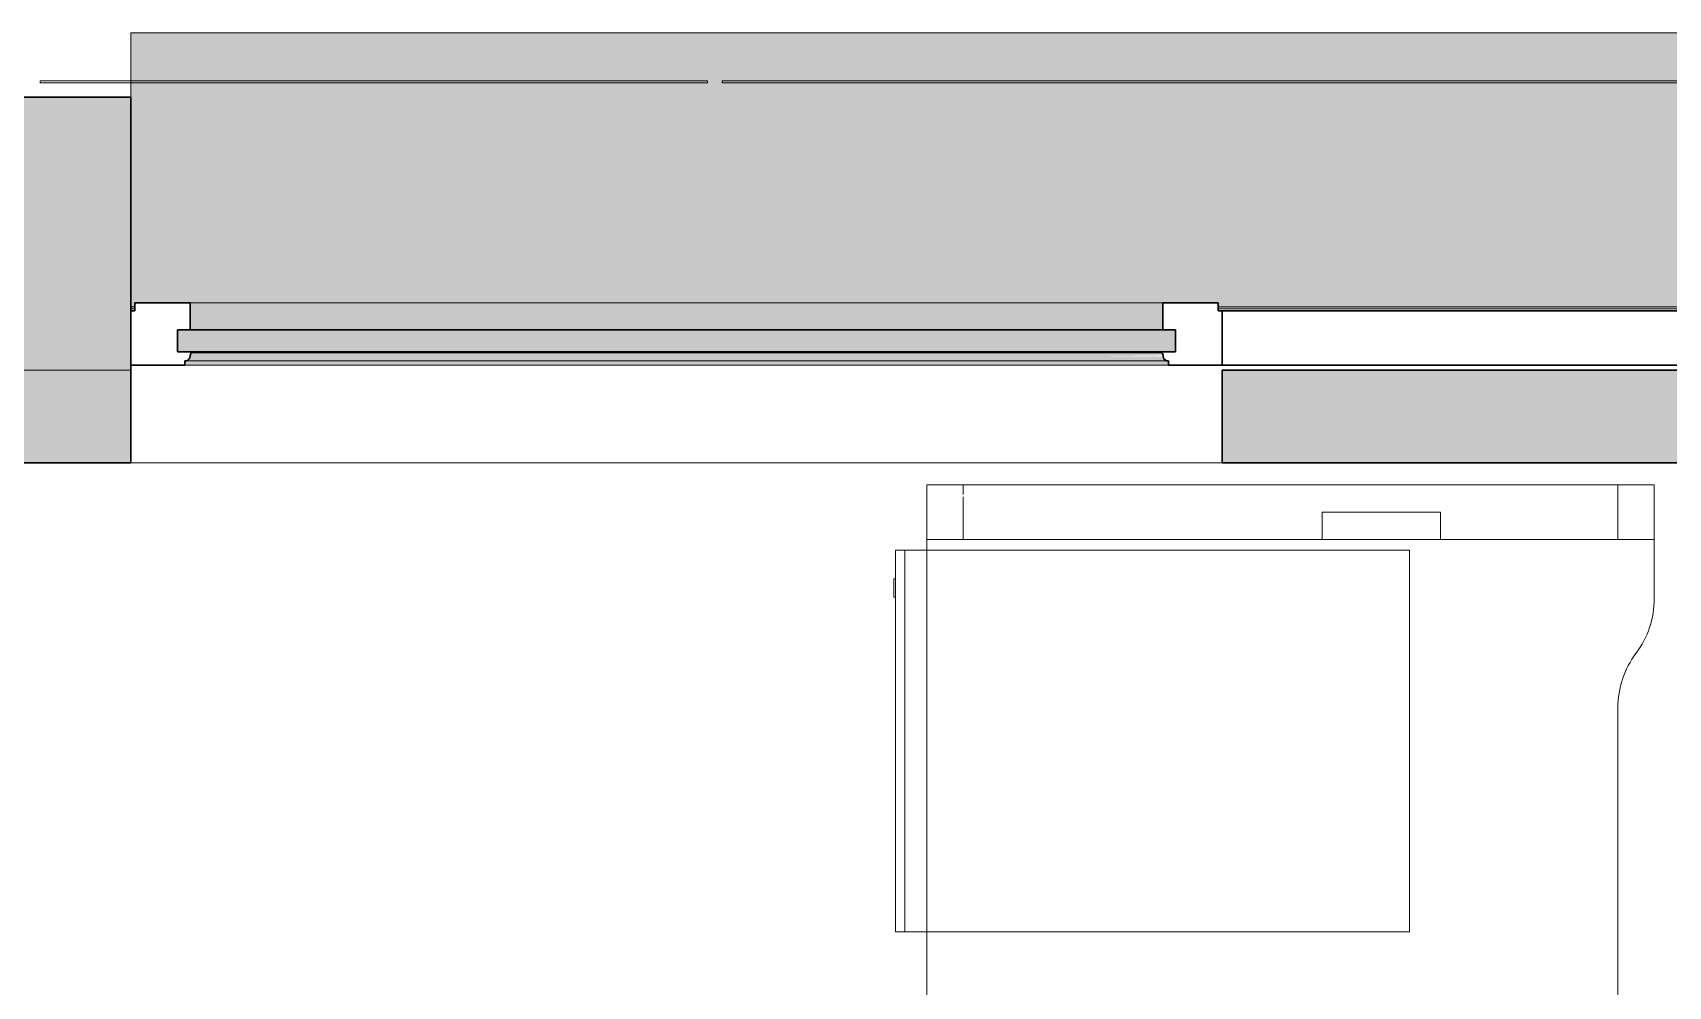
# Model space of a CAD drawing. Header units: millimetres. Extents: x 155927 to 295199, y -4084 to 97293.
# Drawn here: x 157801 to 159599, y 33670 to 34719 of the extents above; entities that cross this region are included whole.
import ezdxf

# ---------------------------------------------------------------- set-up
doc = ezdxf.new("R2010")
doc.units = ezdxf.units.MM
doc.header["$MEASUREMENT"] = 0
for name, color, linetype, lineweight in [('A-GLAZ', 7, 'CONTINUOUS', 9), ('A-GLAZ-CWMG', 7, 'CONTINUOUS', 9), ('A-WALL', 7, 'CONTINUOUS', 9), ('A-WALL-PATT', 7, 'CONTINUOUS', 9), ('I-FURN', 8, 'CONTINUOUS', 9), ('I-WALL', 7, 'CONTINUOUS', 9)]:
    doc.layers.add(name, color=color, linetype=linetype, lineweight=lineweight)

msp = doc.modelspace()

# ---------------------------------------------------------------- hatches: boundary and pattern name
at = {"layer": 'A-GLAZ'}
for points in [[(166688.5, 34417), (166692.8, 34417), (166692.8, 34718.6), (157908.8, 34718.6), (157908.8, 34417), (157913.2, 34417), (157913.2, 34421.6), (159104.5, 34421.6), (159104.5, 34417), (160441.2, 34417), (160441.2, 34421.6), (161632.5, 34421.6), (161632.5, 34417), (162969.2, 34417), (162969.2, 34421.6), (164160.5, 34421.6), (164160.5, 34417), (165497.2, 34417), (165497.2, 34421.6), (166688.5, 34421.6)], [(159043.6, 34391.7), (159043.6, 34421.6), (157974, 34421.6), (157974, 34391.7), (158973.3, 34391.7)], [(159057.6, 34367.7), (159057.6, 34391.7), (157960.1, 34391.7), (157960.1, 34367.7), (158973.3, 34367.7)], [(159043.8, 34352.8), (159049.6, 34352.8), (159049.6, 34357.7), (157968, 34357.7), (157968, 34352.8), (158973.3, 34352.8)], [(159048.1, 34357.7), (159044.7, 34360), (159043.4, 34362.7), (157973.8, 34362.7), (157972, 34359), (157971.8, 34357.7), (159045.8, 34357.7)], [(158973.3, 34362.7), (159043.6, 34363.7), (159042.4, 34366.6), (157975.3, 34366.6), (157974, 34362.7), (158373, 34362.7)], [(159042.4, 34366.6), (159042.4, 34367.7), (158973.3, 34366.6)]]:
    msp.add_hatch(color=256, dxfattribs=at).paths.add_polyline_path(points, flags=0)
h = msp.add_hatch(color=256, dxfattribs=at)
h.paths.add_polyline_path([(166692.8, 34414.8), (166692.8, 34417), (166688.5, 34417), (166688.5, 34414.8)], flags=0)
h.paths.add_polyline_path([(165497.2, 34414.8), (165497.2, 34417), (164160.5, 34417), (164160.5, 34414.8), (165492.2, 34414.8)], flags=0)
h.paths.add_polyline_path([(162964.2, 34414.8), (162969.2, 34414.8), (162969.2, 34417), (161632.5, 34417), (161632.5, 34414.8), (162575.4, 34414.8)], flags=0)
h.paths.add_polyline_path([(160436.2, 34414.8), (160441.2, 34414.8), (160441.2, 34417), (159104.5, 34417), (159104.5, 34414.8), (160174, 34414.8)], flags=0)
h.paths.add_polyline_path([(157908.8, 34414.8), (157913.2, 34414.8), (157913.2, 34417), (157908.8, 34417)], flags=0)
h = msp.add_hatch(color=256, dxfattribs=at)
h.paths.add_polyline_path([(166632.1, 34357.7), (166630.8, 34358.9), (166630.8, 34358.2)], flags=0)
h.paths.add_polyline_path([(163024, 34357.7), (163026.9, 34358.2), (163025.6, 34358.3)], flags=0)
h.paths.add_polyline_path([(164104.1, 34357.7), (164102.8, 34358.9), (164102.8, 34358.2)], flags=0)
h.paths.add_polyline_path([(161576.1, 34357.7), (161574.8, 34358.9), (161574.8, 34358.2)], flags=0)
h.paths.add_polyline_path([(159048.1, 34357.7), (159046.8, 34358.9), (159046.8, 34358.2)], flags=0)
at = {"layer": 'A-WALL-PATT'}
h = msp.add_hatch(color=256, dxfattribs=at)
h.paths.add_polyline_path([(231130.8, 34347.6), (231130.8, 34647.6), (229692.8, 34647.6), (229692.8, 34347.6), (230840.8, 34347.6)], flags=0)
h.paths.add_polyline_path([(220908.8, 34347.6), (220908.8, 34647.6), (202317.8, 34647.6), (202317.8, 34347.6), (220172.3, 34347.6)], flags=0)
h.paths.add_polyline_path([(200283.7, 34347.6), (200283.7, 34647.6), (197292.8, 34647.6), (197292.8, 34347.6), (199760.7, 34347.6)], flags=0)
h.paths.add_polyline_path([(194558.8, 34347.6), (194558.8, 34647.6), (192442.8, 34647.6), (192442.8, 34437.6), (192417.8, 34437.6), (192417.8, 34347.6), (193757.3, 34347.6)], flags=0)
h.paths.add_polyline_path([(190808.8, 34347.6), (190808.8, 34437.6), (190783.8, 34437.6), (190783.8, 34647.6), (187318, 34647.6), (187318, 34347.6), (190783.8, 34347.6)], flags=0)
h.paths.add_polyline_path([(185283.8, 34347.6), (185283.8, 34647.6), (166692.8, 34647.6), (166692.8, 34347.6), (184151.8, 34347.6)], flags=0)
h.paths.add_polyline_path([(157908.8, 34347.6), (157908.8, 34647.6), (156760.8, 34647.6), (156760.8, 34347.6), (157736.8, 34347.6)], flags=0)
for points in [[(157908.8, 34245.6), (157908.8, 34347.6), (156760.8, 34347.6), (156760.8, 34245.6), (157736.8, 34245.6)], [(159537.8, 34245.6), (160436.8, 34245.6), (160436.8, 34347.6), (159108.8, 34347.6), (159108.8, 34245.6), (159237.6, 34245.6)]]:
    msp.add_hatch(color=256, dxfattribs=at).paths.add_polyline_path(points, flags=0)

# ---------------------------------------------------------------- linework, layer by layer
at = {"layer": 'A-GLAZ'}
for p, q in [((157908.8, 34647.6), (157908.8, 34718.6)), ((166692.8, 34718.6), (157908.8, 34718.6)), ((157913.2, 34417), (157908.8, 34417)), ((157913.2, 34414.8), (157908.8, 34414.8)), ((159043.6, 34421.6), (157974, 34421.6)), ((160441.2, 34417), (159104.5, 34417)), ((160441.2, 34414.8), (159104.5, 34414.8)), ((157969.6, 34357.7), (157968, 34357.7)), ((157968, 34352.8), (159049.6, 34352.8)), ((159048.1, 34357.7), (157969.6, 34357.7)), ((159042.4, 34366.6), (157975.3, 34366.6)), ((159049.6, 34357.7), (159048.1, 34357.7))]:
    msp.add_line(p, q, dxfattribs=at)
at = {"layer": 'A-GLAZ', "lineweight": 30}
for p, q in [((157913.2, 34412.6), (157908.8, 34412.6)), ((157974, 34421.6), (157913.2, 34421.6)), ((157913.2, 34421.6), (157913.2, 34412.6)), ((157974, 34391.7), (157974, 34421.6)), ((159104.5, 34421.6), (159043.6, 34421.6)), ((159043.6, 34421.6), (159043.6, 34391.7)), ((159104.5, 34412.6), (159104.5, 34421.6)), ((159108.8, 34412.6), (159104.5, 34412.6)), ((160436.8, 34412.6), (159108.8, 34412.6)), ((159108.8, 34412.6), (159108.8, 34352.8)), ((159108.8, 34352.8), (159108.8, 34412.6)), ((159057.6, 34391.7), (157960.1, 34391.7)), ((157960.1, 34391.7), (157960.1, 34367.7)), ((157960.1, 34367.7), (157960.1, 34391.7)), ((157960.1, 34391.7), (157974, 34391.7)), ((159043.6, 34391.7), (159057.6, 34391.7)), ((159057.6, 34367.7), (159057.6, 34391.7)), ((159057.6, 34391.7), (159057.6, 34367.7)), ((157908.8, 34352.8), (157968, 34352.8)), ((157960.1, 34367.7), (159057.6, 34367.7)), ((157975.3, 34367.7), (157960.1, 34367.7)), ((157968, 34352.8), (157968, 34357.7)), ((157968, 34357.7), (157969.6, 34357.7)), ((157975.3, 34366.6), (157975.3, 34367.7)), ((159057.6, 34367.7), (159042.4, 34367.7)), ((159042.4, 34367.7), (159042.4, 34366.6)), ((159048.1, 34357.7), (159049.6, 34357.7)), ((159049.6, 34357.7), (159049.6, 34352.8)), ((159049.6, 34352.8), (159108.8, 34352.8)), ((159108.8, 34352.8), (160436.8, 34352.8))]:
    msp.add_line(p, q, dxfattribs=at)
for centre, radius, start, end in [((157968.5, 34363), 5.36, 281.9524, 356.5739), ((157981.2, 34362.2), 7.4, 143.4261, 176.5739), ((159036.5, 34362.2), 7.4, 3.4261, 36.5739), ((159049.2, 34363), 5.36, 183.4261, 258.0476)]:
    msp.add_arc(centre, radius, start, end, dxfattribs=at)
at = {"layer": 'A-GLAZ'}
for points, knots in [([(157969.6, 34357.7), (157970, 34357.8), (157970.7, 34358.1), (157971.5, 34358.5), (157971.9, 34358.8), (157972, 34359)], [0, 0, 0, 0, 0.2, 0.3, 0.4, 0.4, 0.4, 0.4]), ([(157973, 34360), (157973.1, 34360.2), (157973.3, 34360.6), (157973.7, 34361.5), (157973.8, 34362.2), (157973.8, 34362.7)], [0.6, 0.6, 0.6, 0.6, 0.7, 0.8, 1, 1, 1, 1]), ([(159043.8, 34362.7), (159043.9, 34362.2), (159044, 34361.5), (159044.4, 34360.6), (159044.6, 34360.2), (159044.7, 34360)], [-1, -1, -1, -1, -0.8, -0.7, -0.6, -0.6, -0.6, -0.6]), ([(159045.6, 34359), (159045.8, 34358.8), (159046.2, 34358.5), (159047, 34358.1), (159047.6, 34357.8), (159048.1, 34357.7)], [-0.4, -0.4, -0.4, -0.4, -0.3, -0.2, 0, 0, 0, 0])]:
    msp.add_open_spline(points, degree=3, knots=knots, dxfattribs=at)
for points in [[(157974.5, 34365.4), (157974.7, 34365.8), (157975, 34366.2), (157975.3, 34366.6)], [(159042.4, 34366.6), (159042.7, 34366.2), (159042.9, 34365.8), (159043.1, 34365.4)]]:
    msp.add_open_spline(points, degree=3, dxfattribs=at)
at = {"layer": 'A-GLAZ-CWMG'}
for p, q in [((157808.9, 34663.6), (157808.9, 34665.6)), ((157808.9, 34665.6), (158542.8, 34665.6)), ((158542.8, 34663.6), (157808.9, 34663.6)), ((158542.8, 34665.6), (158542.8, 34663.6)), ((158558.9, 34663.6), (158558.9, 34665.6)), ((158558.9, 34665.6), (159300.8, 34665.6)), ((159300.8, 34663.6), (158558.9, 34663.6)), ((159300.8, 34665.6), (160050.8, 34665.6)), ((160050.8, 34663.6), (159300.8, 34663.6))]:
    msp.add_line(p, q, dxfattribs=at)
at = {"layer": 'A-WALL', "lineweight": 30}
for p, q in [((157908.8, 34647.6), (156760.8, 34647.6)), ((157908.8, 34347.6), (157908.8, 34647.6))]:
    msp.add_line(p, q, dxfattribs=at)
at = {"layer": 'A-WALL'}
msp.add_line((156760.8, 34347.6), (157908.8, 34347.6), dxfattribs=at)
at = {"layer": 'I-FURN'}
for p, q in [((158823.9, 34221.2), (158783.9, 34221.2)), ((158783.9, 34221.2), (159583.9, 34221.2)), ((158783.9, 34161.2), (158783.9, 34221.2)), ((158783.9, 34221.2), (158783.9, 34161.2)), ((159583.9, 34221.2), (158783.9, 34221.2)), ((158783.9, 34221.2), (158783.9, 32621.2)), ((158783.9, 32621.2), (158783.9, 34221.2)), ((158783.9, 34221.2), (159583.9, 34221.2)), ((159543.9, 34221.2), (158823.9, 34221.2)), ((158823.9, 34221.2), (158823.9, 34210.6)), ((158823.9, 34221.2), (158823.9, 34210.6)), ((158823.9, 34208.3), (158823.9, 34161.2)), ((158823.9, 34208.3), (158823.9, 34161.2)), ((159583.9, 34221.2), (159543.9, 34221.2)), ((159543.9, 34221.2), (159543.9, 34161.2)), ((159543.9, 34221.2), (159543.9, 34161.2)), ((159583.9, 34221.2), (159583.9, 34161.2)), ((159583.9, 34221.2), (159583.9, 34161.2)), ((159583.9, 34096.2), (159583.9, 34221.2)), ((159583.9, 34221.2), (159583.9, 34096.2)), ((159218.9, 34161.2), (159218.9, 34191.2)), ((159218.9, 34191.2), (159348.9, 34191.2)), ((159348.9, 34191.2), (159218.9, 34191.2)), ((159218.9, 34191.2), (159218.9, 34161.2)), ((159348.9, 34191.2), (159348.9, 34161.2)), ((159348.9, 34191.2), (159348.9, 34161.2)), ((158783.9, 34161.2), (158823.9, 34161.2)), ((159218.9, 34161.2), (158783.9, 34161.2)), ((158823.9, 34161.2), (159543.9, 34161.2)), ((159348.9, 34161.2), (159218.9, 34161.2)), ((159583.9, 34161.2), (159348.9, 34161.2)), ((159543.9, 34161.2), (159583.9, 34161.2)), ((158759.7, 34149.6), (158749.7, 34149.6)), ((158749.7, 34149.6), (158749.7, 33729.6)), ((158759.7, 33729.6), (158759.7, 34149.6)), ((158783.9, 34149.6), (158759.7, 34149.6)), ((158759.7, 34149.6), (158759.7, 33729.6)), ((159314.7, 34149.6), (158783.9, 34149.6)), ((159314.7, 33729.6), (159314.7, 34149.6)), ((158749.7, 34118), (158747.7, 34118)), ((158747.7, 34098), (158747.7, 34118)), ((158747.7, 34118), (158747.7, 34098)), ((158747.7, 34098), (158749.7, 34098)), ((159543.9, 33143.9), (159543.9, 33976.2)), ((159543.9, 33976.2), (159543.9, 33143.9)), ((158749.7, 33729.6), (158759.7, 33729.6)), ((158759.7, 33729.6), (158783.9, 33729.6)), ((158783.9, 33729.6), (159314.7, 33729.6))]:
    msp.add_line(p, q, dxfattribs=at)
for centre, start, end in [((159483.9, 34096.2), 323.1301, 0), ((159483.9, 34096.2), 323.1301, 0), ((159643.9, 33976.2), 143.1301, 180), ((159643.9, 33976.2), 143.1301, 180)]:
    msp.add_arc(centre, 100, start, end, dxfattribs=at)
at = {"layer": 'I-WALL'}
for p, q in [((157908.8, 34347.6), (156760.8, 34347.6)), ((159108.8, 34245.6), (157908.8, 34245.6))]:
    msp.add_line(p, q, dxfattribs=at)
at = {"layer": 'I-WALL', "lineweight": 30}
for p, q in [((157908.8, 34245.6), (157908.8, 34347.6)), ((160436.8, 34347.6), (159108.8, 34347.6)), ((159108.8, 34347.6), (159108.8, 34245.6)), ((156760.8, 34245.6), (157908.8, 34245.6)), ((159108.8, 34245.6), (160436.8, 34245.6))]:
    msp.add_line(p, q, dxfattribs=at)

doc.saveas('drawing.dxf')
